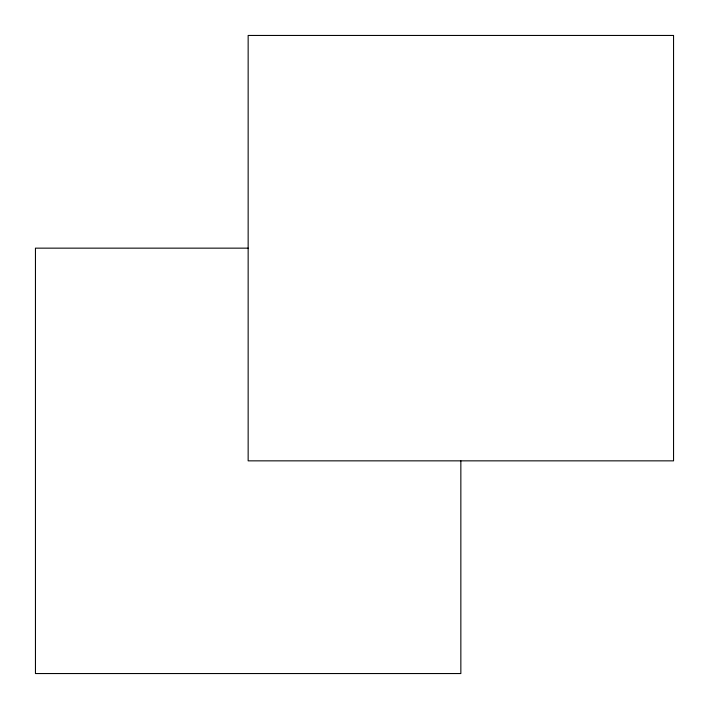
<?xml version="1.0" encoding="UTF-8"?>
<svg xmlns="http://www.w3.org/2000/svg" width="709" height="709" viewBox="0 0 709 709"><rect width="100%" height="100%" fill="white"/><g stroke="black" fill="none" stroke-linecap="round" stroke-linejoin="round"><path stroke-width="1.06" d="M248.15 248.15L35.45 248.15L35.45 673.55L460.85 673.55L460.85 460.85M673.55 35.45L248.15 35.45L248.15 460.85L673.55 460.85L673.55 35.45"/></g></svg>
